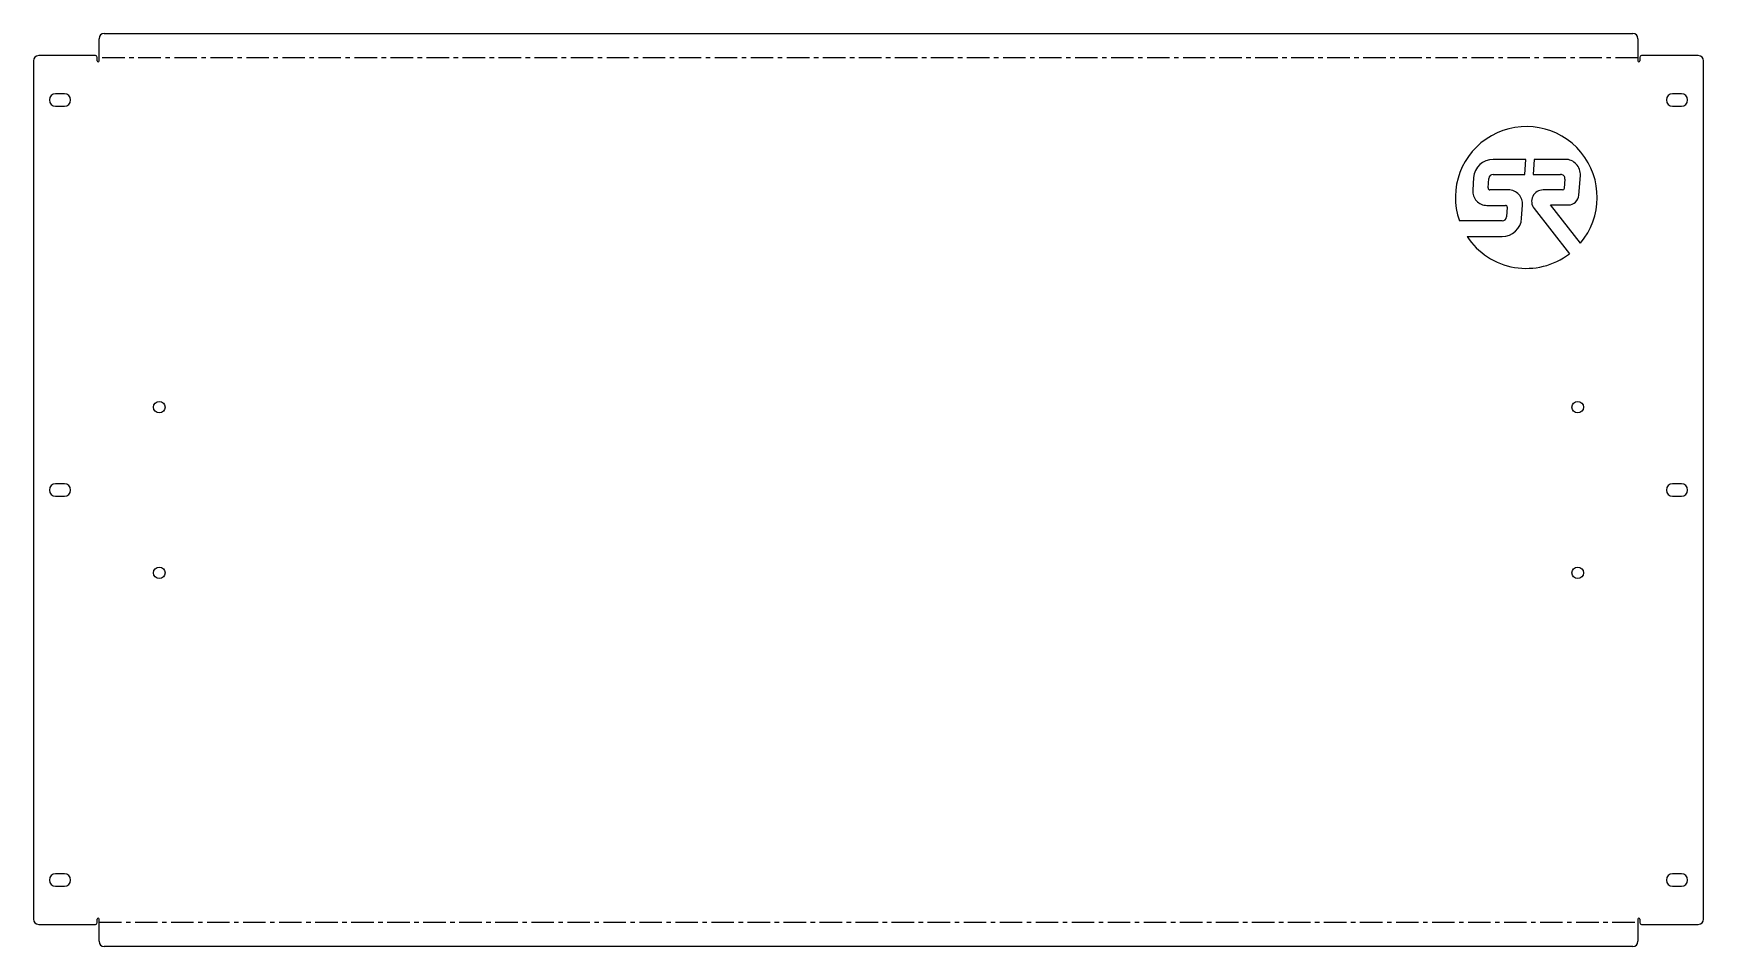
# Model space of a CAD drawing. Header units: millimetres. Extents: x -471 to 471, y -258 to 258.
import ezdxf

# ---------------------------------------------------------------- set-up
doc = ezdxf.new("R2010")
doc.units = ezdxf.units.MM
doc.linetypes.add('CENTERX2', pattern=[20.32, 12.7, -2.54, 2.54, -2.54])

msp = doc.modelspace()

# ---------------------------------------------------------------- linework, layer by layer
at = {"color": 7, "linetype": 'Continuous', "lineweight": 25}
for p, q in [((-434, 242), (-434, 254.53)), ((-431, 257.53), (431, 257.53)), ((434, 254.53), (434, 242)), ((-436, 245), (-468, 245)), ((468, 245), (436, 245)), ((-471, 242), (-471, -242)), ((-435, 242), (-435, 244)), ((435, 244), (435, 242)), ((471, -242), (471, 242)), ((-453.5, 223.5), (-458.5, 223.5)), ((458.5, 223.5), (453.5, 223.5)), ((-458.5, 216.5), (-453.5, 216.5)), ((453.5, 216.5), (458.5, 216.5)), ((370.7, 186.5), (352.28, 186.5)), ((370.11, 178.02), (370.7, 186.5)), ((375.5, 186.5), (374.91, 178.02)), ((393, 186.5), (375.5, 186.5)), ((341.3, 176.27), (340.8, 169.08)), ((349.41, 170.34), (349.78, 175.7)), ((352.28, 178.02), (370.11, 178.02)), ((374.91, 178.02), (390.32, 178.02)), ((392.81, 175.35), (392.45, 170.2)), ((400.7, 166.35), (401.48, 177.41)), ((348.78, 160.52), (359.29, 160.52)), ((360.92, 169.27), (350.41, 169.27)), ((368.37, 153.23), (368.9, 160.71)), ((391.46, 169.27), (380.5, 169.27)), ((384.6, 160.77), (394.72, 160.77)), ((401.51, 139.13), (384.6, 160.77)), ((357.42, 151.77), (333.25, 151.77)), ((360.29, 159.45), (359.91, 154.1)), ((375.38, 158.77), (395.32, 133.24)), ((337.59, 143), (357.4, 143)), ((-453.5, 3.5), (-458.5, 3.5)), ((458.5, 3.5), (453.5, 3.5)), ((-458.5, -3.5), (-453.5, -3.5)), ((453.5, -3.5), (458.5, -3.5)), ((-453.5, -216.5), (-458.5, -216.5)), ((458.5, -216.5), (453.5, -216.5)), ((-458.5, -223.5), (-453.5, -223.5)), ((453.5, -223.5), (458.5, -223.5)), ((-435, -244), (-435, -242)), ((-434, -254.53), (-434, -242)), ((434, -242), (434, -254.53)), ((435, -242), (435, -244)), ((-468, -245), (-436, -245)), ((436, -245), (468, -245)), ((431, -257.53), (-431, -257.53))]:
    msp.add_line(p, q, dxfattribs=at)
at = {"color": 7, "linetype": 'CENTERX2'}
for p, q in [((434, 243.77), (-434, 243.77)), ((-434, -243.77), (434, -243.77))]:
    msp.add_line(p, q, dxfattribs=at)
at = {"color": 7, "linetype": 'Continuous', "lineweight": 25}
for centre in [(-400, 46.75), (400, 46.75), (-400, -46.75), (400, -46.75)]:
    msp.add_circle(centre, 3.25, dxfattribs=at)
for centre, radius, start, end in [((-431, 254.53), 3, 90, 180), ((431, 254.53), 3, 0, 90), ((-468, 242), 3, 90, 180), ((-436, 244), 1, 0, 90), ((436, 244), 1, 90, 180), ((468, 242), 3, 360, 90), ((-434.5, 242), 0.5, 180, 0), ((434.5, 242), 0.5, 180, 360), ((-458.5, 220), 3.5, 90, 270), ((-453.5, 220), 3.5, 270, 90), ((453.5, 220), 3.5, 90, 270), ((458.5, 220), 3.5, 270, 90), ((371, 165), 40, 319.7031, 199.31323), ((352.28, 175.5), 11, 90, 176), ((393, 178), 8.5, 356, 90), ((350.41, 170.27), 1, 176, 270), ((352.28, 175.52), 2.5, 90, 176), ((390.32, 175.52), 2.5, 356, 90), ((391.46, 170.27), 1, 270, 356), ((348.78, 168.52), 8, 176, 270), ((359.29, 159.52), 1, 356, 90), ((360.92, 161.27), 8, 356, 90), ((380.5, 162.77), 6.5, 90, 218), ((394.72, 166.77), 6, 270, 356), ((357.4, 154), 11, 270, 356), ((357.42, 154.27), 2.5, 270, 356), ((371, 165), 40, 213.36701, 307.44653), ((-458.5, 0), 3.5, 90, 270), ((-453.5, 0), 3.5, 270, 90), ((453.5, 0), 3.5, 90, 270), ((458.5, 0), 3.5, 270, 90), ((-458.5, -220), 3.5, 90, 270), ((-453.5, -220), 3.5, 270, 90), ((453.5, -220), 3.5, 90, 270), ((458.5, -220), 3.5, 270, 90), ((-468, -242), 3, 180, 270), ((-436, -244), 1, 270, 0), ((-434.5, -242), 0.5, 360, 180), ((434.5, -242), 0.5, 0, 180), ((436, -244), 1, 180, 270), ((468, -242), 3, 270, 0), ((-431, -254.53), 3, 180, 270), ((431, -254.53), 3, 270, 0)]:
    msp.add_arc(centre, radius, start, end, dxfattribs=at)

doc.saveas('drawing.dxf')
